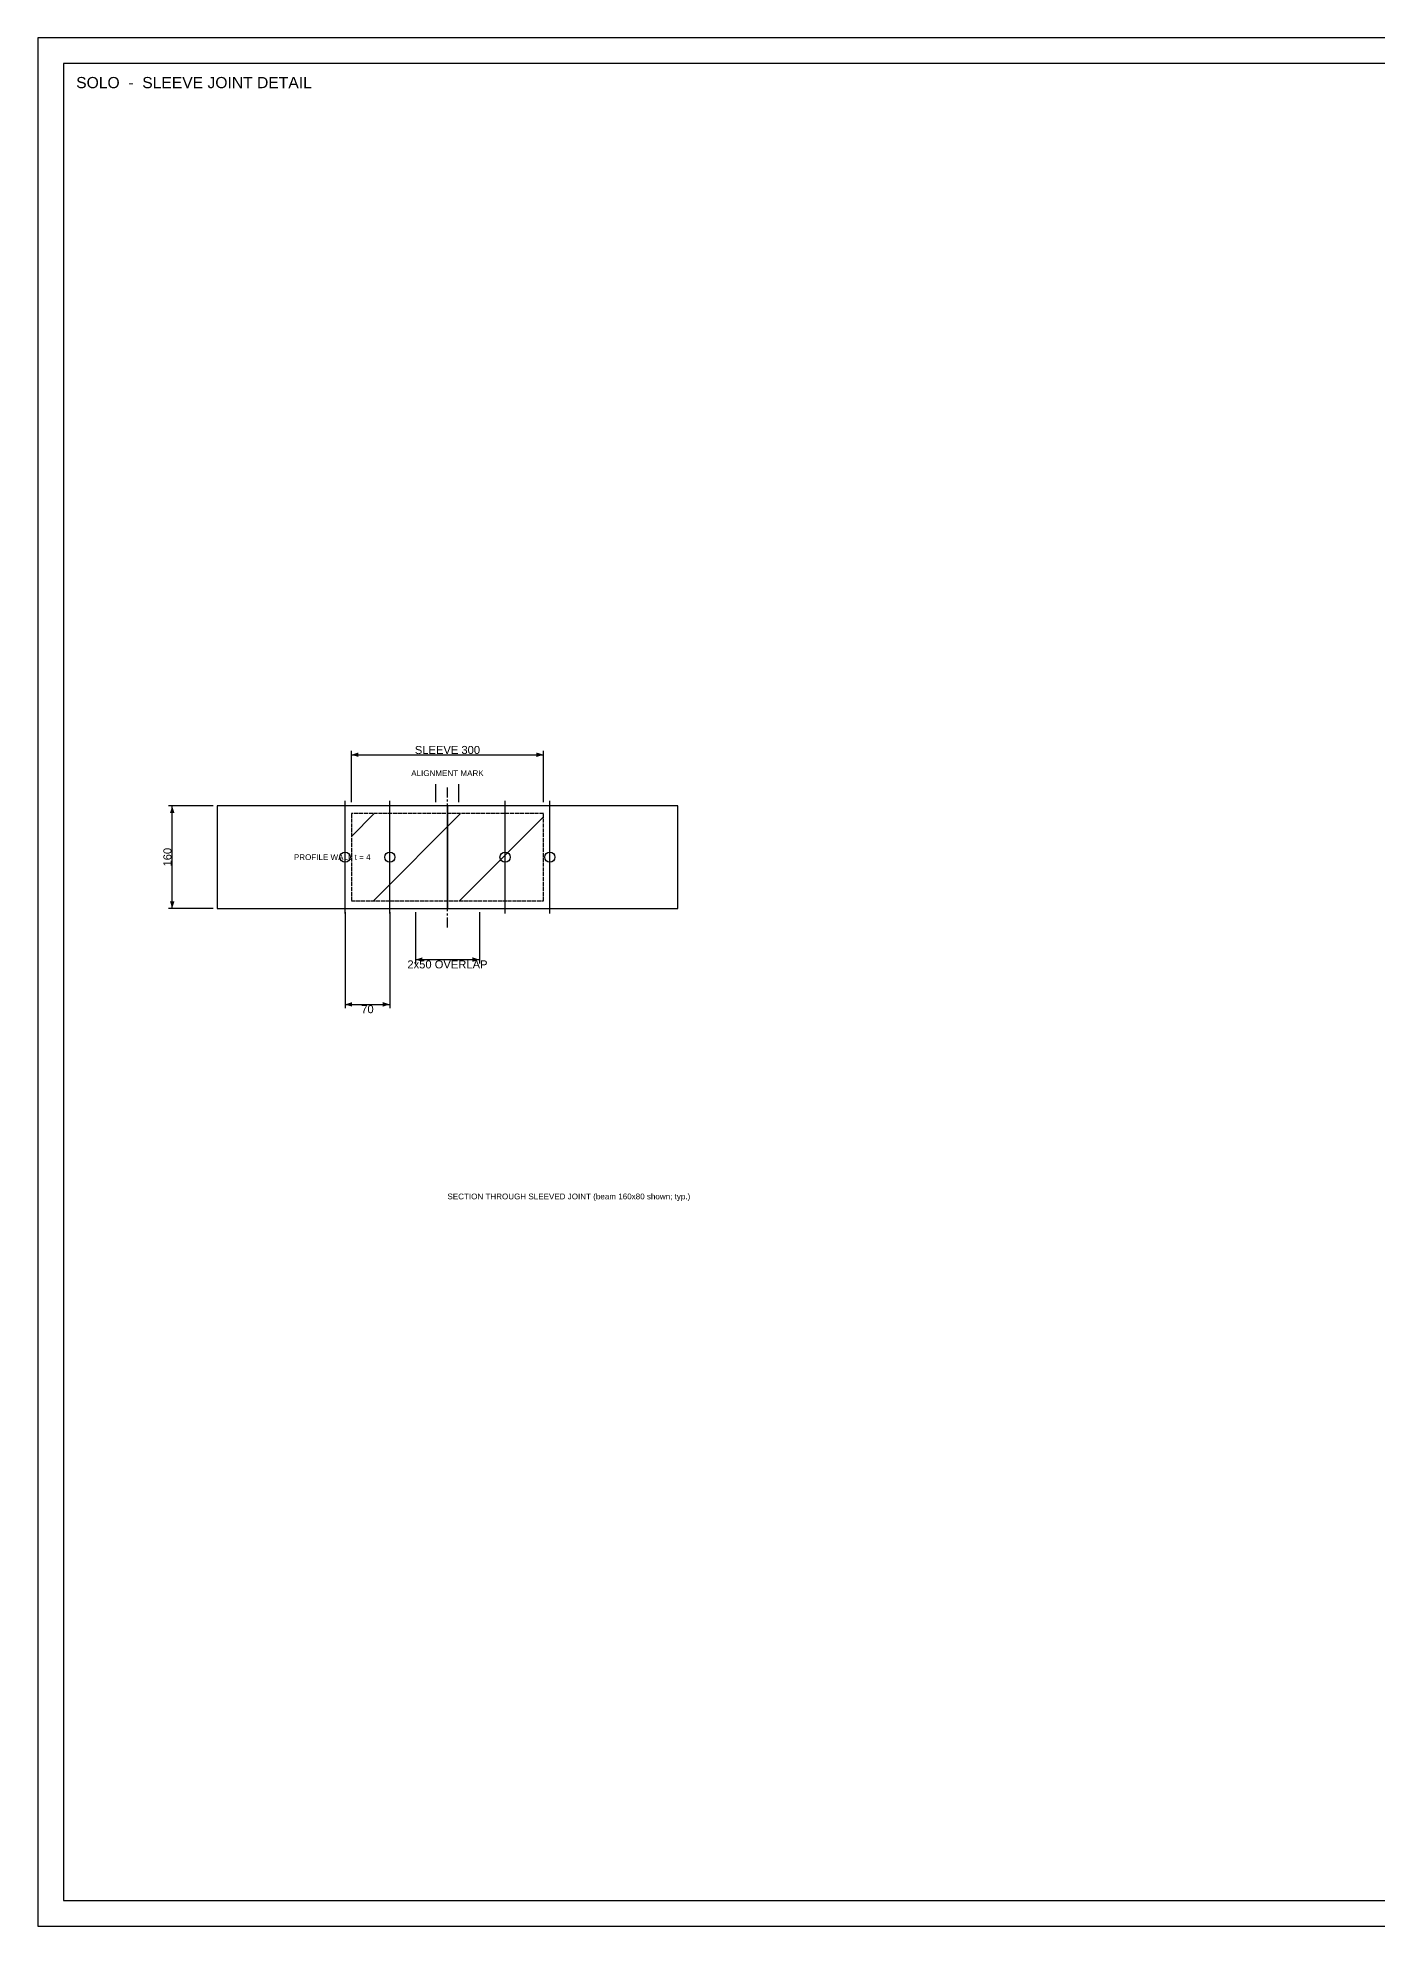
# Model space of a CAD drawing. Header units: millimetres. Extents: x 2 to 839, y 2 to 592.
# Drawn here: x 2 to 420, y 2 to 592 of the extents above; entities that cross this region are included whole.
import ezdxf
from ezdxf.enums import TextEntityAlignment as Align

# ---------------------------------------------------------------- set-up
doc = ezdxf.new("R2010")
doc.units = ezdxf.units.MM
doc.linetypes.add('CENTER', pattern=[5.08, 3.175, -0.635, 0.635, -0.635])
doc.linetypes.add('DASHED', pattern=[1.524, 1.27, -0.254])
for name, color, linetype in [('ANCHOR', 1, 'CONTINUOUS'), ('BORDER', 7, 'CONTINUOUS'), ('CENTER', 251, 'CENTER'), ('DIM', 8, 'CONTINUOUS'), ('HATCH', 9, 'CONTINUOUS'), ('HIDDEN', 252, 'DASHED'), ('STRUCT', 5, 'CONTINUOUS'), ('TEXT', 7, 'CONTINUOUS')]:
    doc.layers.add(name, color=color, linetype=linetype)
doc.styles.add('ARIAL', font='arial.ttf')

msp = doc.modelspace()

# ---------------------------------------------------------------- hatches: boundary and pattern name
at = {"layer": 'HATCH'}
h = msp.add_hatch(dxfattribs=at)
h.set_pattern_fill('ANSI31', scale=6)
h.paths.add_polyline_path([(100, 322.4), (160, 322.4), (160, 349.6), (100, 349.6)])

# ---------------------------------------------------------------- linework, layer by layer
at = {"layer": 'ANCHOR'}
for p, q in [((98, 318.4), (98, 353.6)), ((112, 318.4), (112, 353.6)), ((148, 318.4), (148, 353.6)), ((162, 318.4), (162, 353.6))]:
    msp.add_line(p, q, dxfattribs=at)
for centre in [(98, 336), (112, 336), (148, 336), (162, 336)]:
    msp.add_circle(centre, 1.6, dxfattribs=at)
at = {"layer": 'BORDER'}
for points in [[(2, 2), (839, 2), (839, 592), (2, 592)], [(10, 10), (831, 10), (831, 584), (10, 584)]]:
    msp.add_lwpolyline(points, close=True, dxfattribs=at)
at = {"layer": 'CENTER'}
msp.add_line((130, 314), (130, 358), dxfattribs=at)
at = {"layer": 'DIM'}
for p, q in [((100, 353.2), (100, 369.2)), ((100, 368), (160, 368)), ((160, 353.2), (160, 369.2)), ((126.4, 353.2), (126.4, 358.8)), ((133.6, 353.2), (133.6, 358.8)), ((56.8, 352), (42.8, 352)), ((44, 320), (44, 352)), ((56.8, 320), (42.8, 320)), ((98, 318.8), (98, 288.8)), ((112, 318.8), (112, 288.8)), ((120, 318.8), (120, 302.8)), ((140, 318.8), (140, 302.8)), ((120, 304), (140, 304)), ((98, 290), (112, 290))]:
    msp.add_line(p, q, dxfattribs=at)
for points in [[(100, 368), (102.2, 367.296), (102.2, 368.704)], [(160, 368), (157.8, 368.704), (157.8, 367.296)], [(44, 352), (43.296, 349.8), (44.704, 349.8)], [(44, 320), (44.704, 322.2), (43.296, 322.2)], [(120, 304), (122.2, 303.296), (122.2, 304.704)], [(140, 304), (137.8, 304.704), (137.8, 303.296)], [(98, 290), (100.2, 289.296), (100.2, 290.704)], [(112, 290), (109.8, 290.704), (109.8, 289.296)]]:
    msp.add_solid(points, dxfattribs=at)
at = {"layer": 'HIDDEN'}
msp.add_lwpolyline([(100, 322.4), (160, 322.4), (160, 349.6), (100, 349.6)], close=True, dxfattribs=at)
at = {"layer": 'STRUCT'}
for points in [[(58, 320), (130, 320), (130, 352), (58, 352)], [(130, 320), (202, 320), (202, 352), (130, 352)]]:
    msp.add_lwpolyline(points, close=True, dxfattribs=at)

# ---------------------------------------------------------------- texts
at = {"layer": 'TEXT', "style": 'ARIAL'}
for s, height, p in [('SOLO  -  SLEEVE JOINT DETAIL', 3.5, (14, 578)), ('SECTION THROUGH SLEEVED JOINT (beam 160x80 shown; typ.)', 1.8, (130, 230))]:
    msp.add_text(s, height=height, dxfattribs=at).set_placement(p, align=Align.MIDDLE_LEFT)
for s, height, p in [('SLEEVE 300', 2.5, (130, 369.5)), ('PROFILE WALL t = 4', 1.8, (94, 336)), ('2x50 OVERLAP', 2.5, (130, 302.5)), ('70', 2.5, (105, 288.5))]:
    msp.add_text(s, height=height, dxfattribs=at).set_placement(p, align=Align.MIDDLE_CENTER)
msp.add_text('ALIGNMENT MARK', height=1.8, dxfattribs=at).set_placement((130, 360.8), align=Align.BOTTOM_CENTER)
msp.add_text('160', height=2.5, rotation=90, dxfattribs=at).set_placement((42.5, 336), align=Align.MIDDLE_CENTER)

doc.saveas('drawing.dxf')
